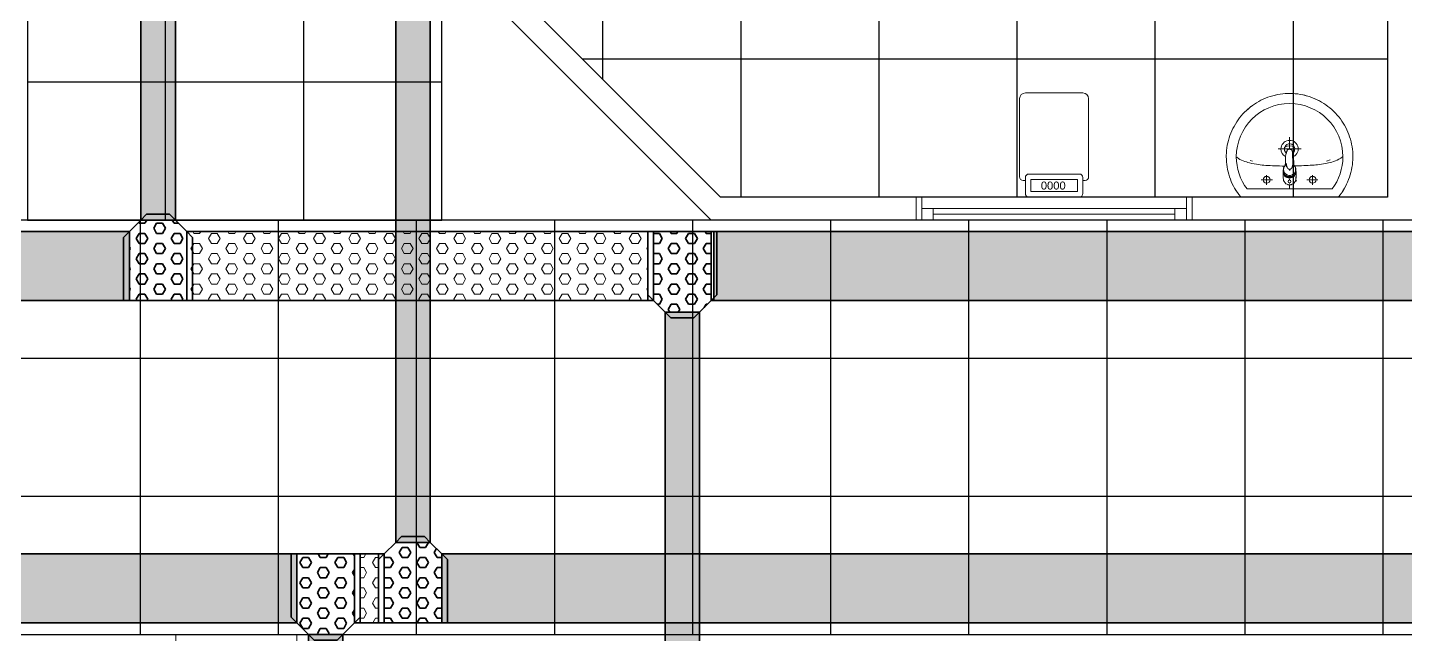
# Model space of a CAD drawing. Extents: x -509638 to 57327, y -29287 to 19916.
# Drawn here: x 13206 to 19193, y -2710 to -74 of the extents above; entities that cross this region are included whole.
import ezdxf

# ---------------------------------------------------------------- set-up
doc = ezdxf.new("R2010")
doc.units = 0
doc.header["$LTSCALE"] = 0.25
doc.linetypes.add('DASHDOT', pattern=[25.4, 12.7, -6.35, 0, -6.35])
for name, color, linetype, lineweight in [('01-First Floor$0$Aluminum', 251, 'Continuous', 5), ('01-First Floor$0$LOADING', 253, 'Continuous', 5), ('01-First Floor$0$P-SANR-FIXT', 6, 'Continuous', 18), ('01-First Floor$0$P-SANR-FIXT-1', 6, 'Continuous', 13), ('01-First Floor$0$Walls', 251, 'Continuous', 5), ('E-CABL-TRAY', 10, 'Continuous', 35), ('E-LITE-CLNG-CNDT', 6, 'DASHDOT', 35), ('T-CABL-TRAY', 60, 'Continuous', 35)]:
    doc.layers.add(name, color=color, linetype=linetype, lineweight=lineweight)
doc.layers.add('01-First Floor$0$FALSE CEILING', color=251, linetype='Continuous')
doc.styles.add('01-First Floor$0$Standard', font='arial.ttf')

# ---------------------------------------------------------------- blocks, each defined once
blk = doc.blocks.new('*U21')
at = {"lineweight": 0}
h = blk.add_hatch(dxfattribs=at)
h.set_pattern_fill('HEX', color=253, scale=8, angle=180, style=0)
h.set_pattern_definition([(180, (-14217.92, -2e-10), (6e-13, -43.99409), [25.4, -50.8]), (300, (-14217.92, -2e-10), (38.1, 21.99705), [25.4, -50.8]), (240, (-14243.32, -2e-10), (38.1, -21.99705), [25.4, -50.8])])
h.paths.add_polyline_path([(-7045.1, 300), (-7045.1, 0), (0, 0), (0, 300)])
at = {"color": 0}
for p, q in [((0, 300), (-7045.1, 300)), ((-7045.1, 0), (-7045.1, 300)), ((0, 0), (-7045.1, 0))]:
    blk.add_line(p, q, dxfattribs=at)
blk = doc.blocks.new('*U22')
h = blk.add_hatch()
h.set_pattern_fill('HEX', color=253, scale=8, angle=-90, style=0)
h.paths.add_polyline_path([(0, 0), (-300, 0), (-350, -50), (-350, -200), (-300, -250), (0, -250)])
at = {"color": 0}
for p, q in [((-350, -50), (-300, 0)), ((-300, 0), (-300, 50)), ((0, 0), (0, 50)), ((-350, -50), (-400, -50)), ((0, 0), (0, -250)), ((-350, -200), (-400, -200)), ((-350, -200), (-300, -250)), ((-300, -250), (-300, -300)), ((0, -250), (0, -300))]:
    blk.add_line(p, q, dxfattribs=at)
at = {"color": 253}
for p, q in [((-300, 0), (-275, 25)), ((-300, 0), (0, 0)), ((-275, 25), (0, 25)), ((-350, -50), (-375, -75)), ((-350, -50), (-350, -200)), ((-375, -75), (-375, -175)), ((-350, -200), (-375, -175)), ((-300, -250), (0, -250)), ((-300, -250), (-275, -275)), ((-275, -275), (0, -275))]:
    blk.add_line(p, q, dxfattribs=at)
blk = doc.blocks.new('*U35')
at = {"lineweight": 0}
h = blk.add_hatch(dxfattribs=at)
h.set_pattern_fill('HEX', color=253, scale=8, angle=180, style=0)
h.set_pattern_definition([(180, (-21352.648, -3e-10), (6e-13, -43.99409), [25.4, -50.8]), (300, (-21352.648, -3e-10), (38.1, 21.997045), [25.4, -50.8]), (240, (-21378.048, -3e-10), (38.1, -21.997045), [25.4, -50.8])])
h.paths.add_polyline_path([(-9205.8, 150), (-9205.8, 0), (0, 0), (0, 150)])
at = {"color": 0}
for p, q in [((0, 150), (-9205.8, 150)), ((-9205.8, 0), (-9205.8, 150)), ((0, 0), (-9205.8, 0))]:
    blk.add_line(p, q, dxfattribs=at)
blk = doc.blocks.new('01-First Floor$0$FP_138-161_A_00_GFL_-0_080_Einreichung_Grundrisse_100')
at = {"layer": '01-First Floor$0$P-SANR-FIXT'}
blk.add_line((-0.0044, -0.0019), (-0.0045, -0.0021), dxfattribs=at)
at = {"layer": '01-First Floor$0$P-SANR-FIXT', "flags": 128}
blk.add_lwpolyline([(-0.0057, -0.0037), (-0.0058, -0.0039), (-0.006, -0.004)], dxfattribs=at)
blk = doc.blocks.new('01-First Floor$0$FP_139-161_A_00_GFL_-0_080_Einreichung_Grundrisse_100')
at = {"layer": '01-First Floor$0$P-SANR-FIXT'}
blk.add_line((0.0045, -0.0022), (0.0044, -0.002), dxfattribs=at)
at = {"layer": '01-First Floor$0$P-SANR-FIXT', "flags": 128}
blk.add_lwpolyline([(0.006, -0.004), (0.0059, -0.0039), (0.0057, -0.0038)], dxfattribs=at)
blk = doc.blocks.new('01-First Floor$0$IS_Ceraplus_B8204_BIM_BG _1_ - B8204AA - CERAPLUS single lever basin mixer with pop-up waste-V137-161_A_00_GFL_-0_080_Einreichung_Grundrisse_100')
at = {"layer": '01-First Floor$0$P-SANR-FIXT-1'}
h = blk.add_hatch(dxfattribs=at)
h.set_pattern_fill('FP_26', color=256, style=0, pattern_type=2)
h.set_pattern_definition([(225, (0.009, 0), (0.010607, -0.010607), []), (315, (0.009, 0), (0.010607, 0.010607), [])])
h.paths.add_polyline_path([(0.0056, -0.002), (0.0058, -0.0024), (0.0058, -0.0021)])
h.paths.add_polyline_path([(0.007, -0.0039), (0.0088, -0.0045), (0.0084, -0.0043)])
at = {"layer": '01-First Floor$0$LOADING'}
for p, q in [((-0.028, 0), (-0.028, -0.0281)), ((-0.0274, -0.0337), (-0.0271, -0.0392)), ((-0.0262, -0.0282), (-0.0263, -0.0287)), ((-0.0137, -0.0512), (-0.0129, -0.0517)), ((0.0124, -0.052), (0.0133, -0.0515)), ((0.0185, -0.0618), (0.019, -0.0539)), ((0.019, -0.0539), (0.0188, -0.0561)), ((0.0263, -0.0287), (0.0262, -0.0282)), ((0.0262, -0.0293), (0.0263, -0.0287)), ((0.0271, -0.0392), (0.0274, -0.0337)), ((0.028, -0.0281), (0.028, 0)), ((0.014, -0.0647), (0.0133, -0.1077))]:
    blk.add_line(p, q, dxfattribs=at)
at = {"layer": '01-First Floor$0$LOADING', "flags": 128}
for points in [[(-0.0272, -0.0069), (-0.0266, 0.009), (-0.0165, 0.0236), (0, 0.0291)], [(0.0272, -0.0069), (0.0266, 0.009), (0.0165, 0.0236), (0, 0.0291)], [(-0.0271, -0.0393), (-0.027, -0.0403), (-0.0269, -0.0414), (-0.0267, -0.0424), (-0.0265, -0.0434), (-0.0262, -0.0444), (-0.0259, -0.0454), (-0.0255, -0.0464), (-0.0252, -0.0474), (-0.0247, -0.0484), (-0.0243, -0.0493), (-0.0238, -0.0502), (-0.0232, -0.0511), (-0.0226, -0.052), (-0.022, -0.0529), (-0.0214, -0.0537), (-0.0207, -0.0545), (-0.0199, -0.0553), (-0.0192, -0.0561), (-0.0184, -0.0568), (-0.0176, -0.0575), (-0.0173, -0.0577)], [(-0.0176, -0.0568), (-0.0224, -0.0513), (-0.0254, -0.0448), (-0.0264, -0.0376), (-0.0253, -0.0305), (-0.0222, -0.024), (-0.0172, -0.0186), (-0.0109, -0.0147), (-0.0037, -0.0127), (0.0037, -0.0127), (0.0109, -0.0147), (0.0172, -0.0186), (0.0222, -0.024), (0.0253, -0.0305), (0.0264, -0.0376), (0.0254, -0.0448), (0.0224, -0.0513), (0.0176, -0.0568)], [(-0.019, -0.0539), (-0.0185, -0.0615), (-0.0185, -0.0618)], [(-0.0162, -0.0579), (-0.0156, -0.058), (-0.0151, -0.0581), (-0.0146, -0.0583), (-0.0142, -0.0586), (-0.0139, -0.0588), (-0.0138, -0.0591)], [(-0.0138, -0.0591), (-0.0139, -0.0612), (-0.014, -0.0633)], [(0.0138, -0.0591), (0.0139, -0.0588), (0.0142, -0.0586), (0.0146, -0.0583), (0.0151, -0.0581), (0.0156, -0.058), (0.0162, -0.0579)], [(0.014, -0.0633), (0.0139, -0.0612), (0.0138, -0.0591)], [(0.0171, -0.0578), (0.0174, -0.0575), (0.0176, -0.0568)], [(0.0173, -0.0577), (0.0181, -0.057), (0.0189, -0.0563), (0.0197, -0.0556), (0.0204, -0.0548), (0.0211, -0.054), (0.0218, -0.0532), (0.0224, -0.0523), (0.023, -0.0514), (0.0236, -0.0505), (0.0241, -0.0496), (0.0246, -0.0487), (0.025, -0.0477), (0.0254, -0.0467), (0.0258, -0.0458), (0.0261, -0.0448), (0.0264, -0.0437), (0.0266, -0.0427), (0.0268, -0.0417), (0.027, -0.0407), (0.0271, -0.0396), (0.0271, -0.0393)], [(-0.0181, -0.0728), (-0.0177, -0.083), (-0.0172, -0.0938)], [(-0.0129, -0.1142), (-0.0124, -0.1161), (-0.0118, -0.1179), (-0.0109, -0.1197), (-0.0098, -0.1214), (-0.0084, -0.123), (-0.0067, -0.1244), (-0.0047, -0.1255), (-0.0025, -0.1263), (0, -0.1266)], [(0, -0.1266), (0.0025, -0.1263), (0.0047, -0.1255), (0.0067, -0.1244), (0.0084, -0.123), (0.0098, -0.1214), (0.0109, -0.1197), (0.0118, -0.1179), (0.0124, -0.1161), (0.0129, -0.1142)], [(0.0172, -0.0938), (0.0177, -0.083), (0.0181, -0.0728)], [(0.0184, -0.0651), (0.0184, -0.0652), (0.0184, -0.0652), (0.0184, -0.0652), (0.0184, -0.0654), (0.0184, -0.0655)]]:
    blk.add_lwpolyline(points, dxfattribs=at)
at = {"layer": '01-First Floor$0$LOADING'}
for centre, radius, start, end in [((0, 0.0135), 0.00603, 0, 180), ((0, 0.0135), 0.00603, 180, 0), ((-0.009, 0), 0.005, 300, 315), ((0.009, 0), 0.005, 225, 240)]:
    blk.add_arc(centre, radius, start, end, dxfattribs=at)
for centre, major_axis, start_param, end_param in [((0, -0.0281), (-0.028, 0), 4.712389, 6.47291), ((0, -0.0321), (0.0275, 0), 3.141823, 3.202701), ((0, -0.0321), (0.0275, 0), 3.239313, 3.439417), ((0, -0.0281), (0.028, 0), 3.371221, 3.483334), ((0, -0.0287), (0.0267, 0), 1.570796, 3.036556), ((0, -0.0287), (0.0263, 0), 2.625648, 2.791756), ((0, -0.0287), (-0.0263, 0), 4.712389, 5.759587), ((0, -0.0312), (0.0248, 0), 4.111947, 4.191073), ((0, -0.0281), (0.028, 0), 4.202431, 4.259552), ((0, -0.0287), (0.0263, 0), 4.169225, 4.2325), ((0, -0.0281), (0.028, 0), 6.093357, 7.853982), ((0, -0.0287), (0.0267, 0), 0.105099, 1.570796), ((0, -0.0287), (0.0262, 0), 0.523599, 1.570796), ((0, -0.0281), (0.028, 0), 5.172057, 5.222265), ((0, -0.0287), (0.0262, 0), 0.349919, 0.515945), ((0, -0.0287), (0.0267, 0), 6.059374, 6.108652), ((0, -0.0321), (0.0275, 0), 5.985527, 6.185455), ((0, -0.0281), (0.028, 0), 5.94107, 6.05344), ((0, -0.0321), (0.0275, 0), 6.222066, 6.282955)]:
    blk.add_ellipse(centre, major_axis=major_axis, ratio=0.961262, start_param=start_param, end_param=end_param, dxfattribs=at)
for points, knots in [([(-0.0215, -0.0162), (-0.0216, -0.0163), (-0.0219, -0.0167), (-0.0227, -0.0177), (-0.0238, -0.0192), (-0.0249, -0.0211), (-0.0258, -0.0231), (-0.0266, -0.0253), (-0.0273, -0.0282), (-0.0275, -0.0305), (-0.0275, -0.0321)], [0.7859035, 0.7859035, 0.7859035, 0.7859035, 0.7916667, 0.8055556, 0.8333333, 0.8611111, 0.8888889, 0.9166667, 0.9444444, 1, 1, 1, 1]), ([(0.021, -0.0157), (0.0208, -0.0154), (0.0203, -0.0149), (0.0192, -0.0139), (0.0177, -0.0127), (0.0161, -0.0117), (0.0148, -0.0109), (0.0138, -0.0104), (0.0127, -0.0099), (0.0113, -0.0093), (0.0087, -0.0084), (0.0048, -0.0075), (0, -0.0071), (-0.0048, -0.0075), (-0.0087, -0.0084), (-0.0113, -0.0093), (-0.0127, -0.0099), (-0.0138, -0.0104), (-0.0148, -0.0109), (-0.0161, -0.0117), (-0.0177, -0.0127), (-0.0191, -0.0139), (-0.0202, -0.0149), (-0.0208, -0.0154), (-0.021, -0.0157)], [0.2222222, 0.2222222, 0.2222222, 0.2222222, 0.2361111, 0.25, 0.2777778, 0.3055556, 0.3194444, 0.3333333, 0.3472222, 0.3611111, 0.3888889, 0.4444444, 0.5, 0.5555556, 0.6111111, 0.6388889, 0.6527778, 0.6666667, 0.6805556, 0.6944444, 0.7222222, 0.75, 0.7638889, 0.7777778, 0.7777778, 0.7777778, 0.7777778]), ([(-0.0188, -0.0538), (-0.0188, -0.0547), (-0.0186, -0.0582), (-0.0185, -0.0619), (-0.0184, -0.0646)], [0.6724021, 0.6724021, 0.6724021, 0.6724021, 0.75, 1, 1, 1, 1]), ([(-0.0162, -0.0579), (-0.0162, -0.0578), (-0.0163, -0.0578), (-0.0165, -0.0577), (-0.0166, -0.0575), (-0.0167, -0.0574), (-0.0169, -0.0573), (-0.017, -0.0572), (-0.0172, -0.0571), (-0.0173, -0.057), (-0.0175, -0.0569), (-0.0176, -0.0568)], [0, 0, 0, 0, 0.1, 0.2, 0.3, 0.4, 0.5, 0.6, 0.7, 0.8, 1, 1, 1, 1]), ([(-0.0148, -0.0587), (-0.015, -0.0586), (-0.0159, -0.0583), (-0.0167, -0.058), (-0.0172, -0.0578)], [0.8, 0.8, 0.8, 0.8, 0.85, 1, 1, 1, 1]), ([(0, -0.0378), (-0.0005, -0.038), (-0.0012, -0.0384), (-0.0021, -0.0389), (-0.0028, -0.0393), (-0.0035, -0.0397), (-0.0042, -0.04), (-0.0049, -0.0405), (-0.0055, -0.0409), (-0.0061, -0.0414), (-0.0067, -0.0419), (-0.0072, -0.0424), (-0.0078, -0.0429), (-0.0083, -0.0435), (-0.0088, -0.0441), (-0.0092, -0.0446), (-0.0096, -0.0452), (-0.01, -0.0459), (-0.0103, -0.0466), (-0.0105, -0.0472), (-0.0107, -0.0477), (-0.0108, -0.0481), (-0.0109, -0.0484), (-0.0111, -0.0489), (-0.0114, -0.0497), (-0.0118, -0.0509), (-0.0122, -0.0521), (-0.0124, -0.053), (-0.0126, -0.0537), (-0.0128, -0.0544), (-0.0129, -0.0552), (-0.0131, -0.0559), (-0.0132, -0.0566), (-0.0134, -0.0572), (-0.0136, -0.0581), (-0.0137, -0.0587), (-0.0138, -0.0591)], [0, 0, 0, 0, 0.055556, 0.083333, 0.111111, 0.138889, 0.166667, 0.194444, 0.222222, 0.25, 0.277778, 0.305556, 0.333333, 0.361111, 0.388889, 0.416667, 0.444444, 0.472222, 0.5, 0.527778, 0.541667, 0.555556, 0.569444, 0.583333, 0.611111, 0.666667, 0.722222, 0.75, 0.777778, 0.805556, 0.833333, 0.861111, 0.888889, 0.916667, 0.944444, 1, 1, 1, 1]), ([(0, -0.0357), (-0.0006, -0.0357), (-0.0013, -0.0357), (-0.002, -0.0357), (-0.0022, -0.0357)], [0, 0, 0, 0, 0.1, 0.1298359, 0.1298359, 0.1298359, 0.1298359]), ([(0.0022, -0.0357), (0.002, -0.0357), (0.0013, -0.0357), (0.0006, -0.0357), (0, -0.0357)], [0.8701578, 0.8701578, 0.8701578, 0.8701578, 0.9, 1, 1, 1, 1]), ([(0.0138, -0.0591), (0.0137, -0.0587), (0.0136, -0.0581), (0.0134, -0.0572), (0.0132, -0.0566), (0.0131, -0.0559), (0.0129, -0.0552), (0.0128, -0.0544), (0.0126, -0.0537), (0.0124, -0.053), (0.0122, -0.0521), (0.0118, -0.0509), (0.0114, -0.0497), (0.0111, -0.0489), (0.0109, -0.0484), (0.0108, -0.0481), (0.0107, -0.0477), (0.0105, -0.0472), (0.0103, -0.0466), (0.01, -0.0459), (0.0096, -0.0452), (0.0092, -0.0446), (0.0088, -0.0441), (0.0083, -0.0435), (0.0078, -0.0429), (0.0072, -0.0424), (0.0067, -0.0419), (0.0061, -0.0414), (0.0055, -0.0409), (0.0049, -0.0405), (0.0042, -0.04), (0.0035, -0.0397), (0.0028, -0.0393), (0.0021, -0.0389), (0.0012, -0.0384), (0.0005, -0.038), (0, -0.0378)], [0, 0, 0, 0, 0.055556, 0.083333, 0.111111, 0.138889, 0.166667, 0.194444, 0.222222, 0.25, 0.277778, 0.333333, 0.388889, 0.416667, 0.430556, 0.444444, 0.458333, 0.472222, 0.5, 0.527778, 0.555556, 0.583333, 0.611111, 0.638889, 0.666667, 0.694444, 0.722222, 0.75, 0.777778, 0.805556, 0.833333, 0.861111, 0.888889, 0.916667, 0.944444, 1, 1, 1, 1]), ([(0.0141, -0.0613), (0.0141, -0.0611), (0.0143, -0.0608), (0.0145, -0.0604), (0.0148, -0.06), (0.0151, -0.0596), (0.0153, -0.0594), (0.0155, -0.0592), (0.0156, -0.059), (0.0158, -0.0588), (0.016, -0.0587), (0.0163, -0.0585), (0.0165, -0.0583), (0.0166, -0.0582)], [0.3333333, 0.3333333, 0.3333333, 0.3333333, 0.4166667, 0.5, 0.5833333, 0.6666667, 0.7083333, 0.75, 0.7916667, 0.8333333, 0.875, 0.9166667, 1, 1, 1, 1]), ([(0.0176, -0.0568), (0.0175, -0.0569), (0.0173, -0.057), (0.0172, -0.0571), (0.017, -0.0572), (0.0169, -0.0573), (0.0167, -0.0574), (0.0166, -0.0575), (0.0165, -0.0577), (0.0163, -0.0578), (0.0162, -0.0578), (0.0162, -0.0579)], [0, 0, 0, 0, 0.2, 0.3, 0.4, 0.5, 0.6, 0.7, 0.8, 0.9, 1, 1, 1, 1]), ([(0.0184, -0.0646), (0.0185, -0.0619), (0.0186, -0.0582), (0.0188, -0.0547), (0.0188, -0.0538)], [0, 0, 0, 0, 0.25, 0.3275586, 0.3275586, 0.3275586, 0.3275586]), ([(0.0275, -0.0321), (0.0275, -0.0305), (0.0273, -0.0282), (0.0266, -0.0253), (0.0258, -0.0231), (0.0249, -0.0211), (0.0238, -0.0192), (0.0227, -0.0177), (0.0219, -0.0167), (0.0216, -0.0163), (0.0215, -0.0162)], [0, 0, 0, 0, 0.0555556, 0.0833333, 0.1111111, 0.1388889, 0.1666667, 0.1944444, 0.2083333, 0.2142181, 0.2142181, 0.2142181, 0.2142181]), ([(-0.0131, -0.1116), (-0.0132, -0.1115), (-0.0135, -0.1109), (-0.0141, -0.1099), (-0.0147, -0.1086), (-0.0153, -0.1072), (-0.0159, -0.1053), (-0.0167, -0.1021), (-0.0171, -0.0992), (-0.0171, -0.0973)], [0.4856715, 0.4856715, 0.4856715, 0.4856715, 0.5, 0.55, 0.6, 0.65, 0.7, 0.8, 1, 1, 1, 1]), ([(-0.0132, -0.1091), (-0.0132, -0.1096), (-0.0132, -0.1103), (-0.0132, -0.1111), (-0.0132, -0.1115), (-0.0132, -0.1118), (-0.0131, -0.1122), (-0.0131, -0.1125), (-0.0131, -0.1128), (-0.0131, -0.1131), (-0.013, -0.1134), (-0.013, -0.1138), (-0.0129, -0.1141), (-0.0129, -0.1142)], [0.2, 0.2, 0.2, 0.2, 0.4, 0.5, 0.55, 0.6, 0.65, 0.7, 0.75, 0.8, 0.85, 0.9, 1, 1, 1, 1]), ([(0.0129, -0.1142), (0.0129, -0.1141), (0.013, -0.1138), (0.013, -0.1134), (0.0131, -0.1131), (0.0131, -0.1128), (0.0131, -0.1125), (0.0131, -0.1122), (0.0132, -0.1118), (0.0132, -0.1115), (0.0132, -0.1111), (0.0132, -0.1103), (0.0132, -0.1096), (0.0132, -0.1091)], [0, 0, 0, 0, 0.1, 0.15, 0.2, 0.25, 0.3, 0.35, 0.4, 0.45, 0.5, 0.6, 0.8, 0.8, 0.8, 0.8]), ([(0.0131, -0.1116), (0.0133, -0.1113), (0.0137, -0.1106), (0.0142, -0.1096), (0.0147, -0.1084), (0.0153, -0.1072), (0.0159, -0.1053), (0.0167, -0.1021), (0.0171, -0.0992), (0.0171, -0.0973)], [-0.5143371, -0.5143371, -0.5143371, -0.5143371, -0.475, -0.4375, -0.4, -0.35, -0.3, -0.2, 0, 0, 0, 0])]:
    blk.add_open_spline(points, degree=3, knots=knots, dxfattribs=at)
for points in [[(-0.0172, -0.0578), (-0.0171, -0.0578), (-0.0169, -0.058), (-0.0167, -0.0581), (-0.0166, -0.0582)], [(-0.0162, -0.0579), (-0.0162, -0.0579), (-0.0164, -0.0581), (-0.0165, -0.0582), (-0.0166, -0.0583), (-0.0166, -0.0582), (-0.0166, -0.0582)], [(-0.0166, -0.0582), (-0.0163, -0.0585), (-0.0156, -0.059), (-0.0148, -0.0599), (-0.0142, -0.0609), (-0.0139, -0.0617), (-0.0138, -0.0621)], [(0.0172, -0.0578), (0.0168, -0.0579), (0.0158, -0.0583), (0.0147, -0.0587), (0.0141, -0.059)], [(0.0166, -0.0582), (0.0166, -0.0582), (0.0166, -0.0583), (0.0165, -0.0582), (0.0164, -0.0581), (0.0162, -0.0579), (0.0162, -0.0579)], [(0.0166, -0.0582), (0.0167, -0.0582), (0.0168, -0.0581), (0.0169, -0.058), (0.0169, -0.058)], [(0.0169, -0.058), (0.017, -0.0579), (0.0171, -0.0579), (0.0171, -0.0578)], [(-0.0184, -0.0646), (-0.0183, -0.0659), (-0.0182, -0.0684), (-0.0181, -0.0709), (-0.0181, -0.0721)], [(-0.0172, -0.0938), (-0.0172, -0.0944), (-0.0172, -0.0956), (-0.0171, -0.0967), (-0.0171, -0.0973)], [(-0.014, -0.0633), (-0.014, -0.0633), (-0.014, -0.0633), (-0.014, -0.0633)], [(-0.014, -0.0646), (-0.014, -0.0644), (-0.014, -0.064), (-0.014, -0.0635), (-0.014, -0.0633)], [(0.014, -0.0633), (0.014, -0.0633), (0.014, -0.0633), (0.014, -0.0633)], [(0.014, -0.0633), (0.014, -0.0635), (0.014, -0.064), (0.014, -0.0644), (0.014, -0.0647)], [(0.0171, -0.0973), (0.0171, -0.0967), (0.0172, -0.0956), (0.0172, -0.0944), (0.0172, -0.0938)], [(0.0181, -0.0721), (0.0181, -0.0709), (0.0182, -0.0684), (0.0183, -0.0659), (0.0184, -0.0646)]]:
    blk.add_open_spline(points, degree=3, dxfattribs=at)
for name in ['01-First Floor$0$FP_138-161_A_00_GFL_-0_080_Einreichung_Grundrisse_100', '01-First Floor$0$FP_139-161_A_00_GFL_-0_080_Einreichung_Grundrisse_100']:
    blk.add_blockref(name, (0, 0), dxfattribs=at)
blk = doc.blocks.new('01-First Floor$0$_100_WB_KER_REN_55x45x18 - _100_WB_KER_REN_55x45x18-V63-161_A_00_GFL_-0_080_Einreichung_Grundrisse_100')
at = {"layer": '01-First Floor$0$LOADING'}
for p, q in [((-0.2075, 0.225), (-0.2075, 0.2227)), ((0.2074, 0.225), (-0.2074, 0.225)), ((-0.1855, 0.1899), (0.1855, 0.1899)), ((0, 0.1899), (0, 0.1724)), ((0.2075, 0.2227), (0.2075, 0.225)), ((-0.0744, 0.15), (-0.1234, 0.15)), ((-0.1, 0.172), (-0.1, 0.1303)), ((-0.0259, 0.155), (-0.0315, 0.155)), ((0, 0.1656), (0, 0.1628)), ((0, 0.1509), (0, 0.1454)), ((0, 0.1422), (0, 0.1399)), ((0.026, 0.155), (0.0248, 0.155)), ((0.0744, 0.15), (0.1234, 0.15)), ((0.1, 0.172), (0.1, 0.1303)), ((-0.1763, 0.0637), (-0.1598, 0.0692)), ((0.1605, 0.0691), (0.1707, 0.0656)), ((-0.05, 0.0161), (0.05, 0.0161)), ((0, 0.0168), (0, -0.0348))]:
    blk.add_line(p, q, dxfattribs=at)
at = {"layer": '01-First Floor$0$LOADING', "flags": 128}
for points in [[(-0.2121, 0.225), (-0.219, 0.2164), (-0.2254, 0.2075), (-0.2316, 0.1983), (-0.2373, 0.189), (-0.2427, 0.1794), (-0.2476, 0.1696), (-0.2522, 0.1596), (-0.2564, 0.1494), (-0.2602, 0.1391), (-0.2635, 0.1286), (-0.2665, 0.118), (-0.269, 0.1073), (-0.271, 0.0965), (-0.2727, 0.0856), (-0.2739, 0.0747), (-0.2747, 0.0637), (-0.275, 0.0527), (-0.275, 0.05)], [(0.275, 0.05), (0.2748, 0.061), (0.2741, 0.072), (0.273, 0.0829), (0.2715, 0.0938), (0.2695, 0.1046), (0.2671, 0.1154), (0.2643, 0.126), (0.261, 0.1365), (0.2574, 0.1469), (0.2533, 0.1571), (0.2488, 0.1671), (0.2439, 0.177), (0.2387, 0.1866), (0.233, 0.1961), (0.227, 0.2053), (0.2206, 0.2142), (0.2138, 0.2229), (0.2121, 0.225)], [(-0.275, 0.05), (-0.2748, 0.039), (-0.2741, 0.028), (-0.273, 0.0171), (-0.2715, 0.0062), (-0.2695, -0.0046), (-0.2671, -0.0154), (-0.2643, -0.026), (-0.261, -0.0365), (-0.2574, -0.0469), (-0.2533, -0.0571), (-0.2488, -0.0671), (-0.2439, -0.077), (-0.2387, -0.0866), (-0.233, -0.0961), (-0.227, -0.1053), (-0.2206, -0.1142), (-0.2138, -0.1229), (-0.2067, -0.1313), (-0.1993, -0.1395), (-0.1916, -0.1473), (-0.1836, -0.1548), (-0.1752, -0.162), (-0.1666, -0.1688), (-0.1577, -0.1753), (-0.1486, -0.1814), (-0.1392, -0.1872), (-0.1296, -0.1925), (-0.1198, -0.1975), (-0.1098, -0.2021), (-0.0996, -0.2063), (-0.0893, -0.2101), (-0.0788, -0.2135), (-0.0682, -0.2164), (-0.0575, -0.2189), (-0.0467, -0.221), (-0.0359, -0.2227), (-0.0249, -0.2239), (-0.014, -0.2246), (-0.003, -0.225), (0.008, -0.2249), (0.019, -0.2243), (0.03, -0.2234), (0.0409, -0.2219), (0.0517, -0.2201), (0.0625, -0.2178), (0.0731, -0.2151), (0.0837, -0.212), (0.0941, -0.2084), (0.1043, -0.2044), (0.1144, -0.2001), (0.1243, -0.1953), (0.1341, -0.1901), (0.1436, -0.1846), (0.1528, -0.1786), (0.1618, -0.1723), (0.1706, -0.1657), (0.1791, -0.1587), (0.1873, -0.1514), (0.1952, -0.1437), (0.2028, -0.1358), (0.21, -0.1275), (0.217, -0.119), (0.2236, -0.1101), (0.2298, -0.1011), (0.2356, -0.0918), (0.2411, -0.0822), (0.2462, -0.0725), (0.2509, -0.0625), (0.2552, -0.0524), (0.2591, -0.0421), (0.2626, -0.0317), (0.2656, -0.0211), (0.2683, -0.0104), (0.2705, 0.0003), (0.2722, 0.0112), (0.2736, 0.0221), (0.2745, 0.0331), (0.2749, 0.0441), (0.275, 0.05)]]:
    blk.add_lwpolyline(points, dxfattribs=at)
at = {"layer": '01-First Floor$0$LOADING'}
for centre in [(-0.1, 0.15), (0.1, 0.15)]:
    blk.add_circle(centre, 0.015, dxfattribs=at)
for centre, radius, start, end in [((0, 0.05), 0.275, 145.93243, 150.3591), ((0, 0.05), 0.2315, 142.82093, 180), ((0, 0.05), 0.275, 140.4788, 141.23806), ((0, 0.05), 0.2315, 0, 37.17907), ((0, 0.05), 0.275, 38.76194, 39.5212), ((0, 0.05), 0.275, 29.6409, 34.06757), ((0, 0.155), 0.0175, 54.08995, 125.91005), ((0, 0.155), 0.0175, 251.94632, 258.23461), ((0, 0.155), 0.0175, 68.869, 83.8798), ((0, 0.05), 0.275, 180, 183.62252), ((0, 0.05), 0.2315, 180, 0), ((0, 0.0161), 0.0375, 117.13046, 0), ((0, 0.0161), 0.0225, 129.50249, 0), ((0, 0.0161), 0.0225, 180, 193.3417), ((0, 0.0161), 0.0225, 197.04659, 201.50796), ((0, 0.0161), 0.0225, 156.72498, 162.01336), ((0, 0.05), 0.047, 243.44331, 296.55669), ((0, 0.0161), 0.0225, 138.08082, 143.39393), ((0, 0.0161), 0.0225, 0, 51.42857), ((0, 0.0161), 0.0225, 36.61605, 41.92646), ((0, 0.0161), 0.0375, 0, 61.41458), ((0, 0.0161), 0.0225, 17.98869, 23.27602), ((0, 0.0161), 0.0225, 338.49204, 342.95341), ((0, 0.0161), 0.0225, 346.6583, 0), ((0, 0.05), 0.275, 307.66888, 312), ((0, 0.05), 0.275, 240, 245.65889), ((0, 0.05), 0.275, 252, 257.5535), ((0, 0.05), 0.275, 264, 276), ((0, 0.05), 0.275, 282.92407, 288)]:
    blk.add_arc(centre, radius, start, end, dxfattribs=at)
for points, knots in [([(-0.2074, 0.225), (-0.2078, 0.225), (-0.2086, 0.225), (-0.2095, 0.225), (-0.2102, 0.225), (-0.2106, 0.225), (-0.2109, 0.225), (-0.2111, 0.225), (-0.2114, 0.225), (-0.2116, 0.225), (-0.2118, 0.225), (-0.2119, 0.225), (-0.2119, 0.225)], [-1, -1, -1, -1, -0.8333333, -0.6666667, -0.5833333, -0.5, -0.4583333, -0.4166667, -0.3333333, -0.2916667, -0.25, -0.1666667, -0.1666667, -0.1666667, -0.1666667]), ([(0.2119, 0.225), (0.2119, 0.225), (0.2118, 0.225), (0.2116, 0.225), (0.2114, 0.225), (0.2111, 0.225), (0.2109, 0.225), (0.2106, 0.225), (0.2102, 0.225), (0.2095, 0.225), (0.2086, 0.225), (0.2078, 0.225), (0.2074, 0.225)], [-0.8333333, -0.8333333, -0.8333333, -0.8333333, -0.75, -0.7083333, -0.6666667, -0.5833333, -0.5416667, -0.5, -0.4166667, -0.3333333, -0.1666667, 0, 0, 0, 0]), ([(-0.0037, 0.1721), (-0.0046, 0.1719), (-0.0064, 0.1714), (-0.0081, 0.1705), (-0.009, 0.17)], [0.5653198, 0.5653198, 0.5653198, 0.5653198, 0.6111111, 0.6666667, 0.6666667, 0.6666667, 0.6666667]), ([(0.009, 0.17), (0.0086, 0.1703), (0.0077, 0.1708), (0.0059, 0.1715), (0.0046, 0.1719), (0.0037, 0.1721)], [0.3333333, 0.3333333, 0.3333333, 0.3333333, 0.3611111, 0.3888889, 0.4346482, 0.4346482, 0.4346482, 0.4346482]), ([(-0.2294, 0.0509), (-0.2103, 0.066), (-0.1431, 0.0839), (-0.1084, 0.0863), (-0.0496, 0.0893), (-0.0206, 0.0899)], [0.0392191, 0.0392191, 0.0392191, 0.0392191, 0.1715289, 0.4228457, 0.6475389, 0.6475389, 0.6475389, 0.6475389]), ([(0.0209, 0.0903), (0.0512, 0.0901), (0.1113, 0.0879), (0.1514, 0.0828), (0.2115, 0.0665), (0.2292, 0.052)], [0.7533082, 0.7533082, 0.7533082, 0.7533082, 0.9865548, 1.235629, 1.3638988, 1.3638988, 1.3638988, 1.3638988]), ([(-0.0141, 0.0337), (-0.0162, 0.0319), (-0.0207, 0.0267), (-0.0225, 0.02), (-0.0225, 0.0161)], [0.7144203, 0.7144203, 0.7144203, 0.7144203, 0.8333333, 1, 1, 1, 1]), ([(0.0225, 0.0161), (0.0225, 0.0187), (0.0216, 0.0239), (0.0182, 0.0298), (0.0152, 0.0327), (0.0141, 0.0337)], [0, 0, 0, 0, 0.1111111, 0.2222222, 0.285568, 0.285568, 0.285568, 0.285568])]:
    blk.add_open_spline(points, degree=3, knots=knots, dxfattribs=at)
for points in [[(-0.2075, 0.2227), (-0.2075, 0.2231), (-0.2075, 0.2235), (-0.2075, 0.2239)], [(-0.1852, 0.1899), (-0.1853, 0.1899), (-0.1854, 0.1899), (-0.1855, 0.1899)], [(0.1855, 0.1899), (0.1854, 0.1899), (0.1853, 0.1899), (0.1852, 0.1899)], [(0.2075, 0.2239), (0.2075, 0.2235), (0.2075, 0.2231), (0.2075, 0.2227)], [(-0.0009, 0.1725), (-0.0013, 0.1725), (-0.0018, 0.1724), (-0.0022, 0.1724)], [(0.0022, 0.1724), (0.0018, 0.1724), (0.0013, 0.1725), (0.0009, 0.1725)], [(-0.0225, 0.0161), (-0.0225, 0.0147), (-0.0222, 0.012), (-0.0215, 0.0093), (-0.021, 0.008)], [(0.021, 0.008), (0.0215, 0.0093), (0.0222, 0.012), (0.0225, 0.0147), (0.0225, 0.0161)]]:
    blk.add_open_spline(points, degree=3, dxfattribs=at)
at = {"layer": '01-First Floor$0$LOADING', "xscale": -1, "rotation": 5.088887490341627e-12}
blk.add_blockref('01-First Floor$0$IS_Ceraplus_B8204_BIM_BG _1_ - B8204AA - CERAPLUS single lever basin mixer with pop-up waste-V137-161_A_00_GFL_-0_080_Einreichung_Grundrisse_100', (0, 0.1434), dxfattribs=at)
blk = doc.blocks.new('01-First Floor$0$HF13461A-P')
at = {"layer": '01-First Floor$0$LOADING'}
for p, q in [((0.0229, 0.4353), (0.0229, 0.3653)), ((0.2579, 0.4503), (0.0379, 0.4503)), ((0.2493, 0.4266), (0.0466, 0.4266)), ((0.0466, 0.4266), (0.0466, 0.3739)), ((0.2493, 0.4266), (0.2493, 0.3739)), ((0.2729, 0.4353), (0.2729, 0.3653)), ((-0.0021, 0.3628), (-0.0021, 0.0228)), ((0.0229, 0.3778), (0.0129, 0.3778)), ((0.2493, 0.3739), (0.0466, 0.3739)), ((0.2829, 0.3778), (0.2729, 0.3778)), ((0.2979, 0.0228), (0.2979, 0.3628)), ((0.2579, 0.3503), (0.0379, 0.3503)), ((0.0229, -0.0022), (0.2729, -0.0022))]:
    blk.add_line(p, q, dxfattribs=at)
for centre, radius, start, end in [((0.0379, 0.4353), 0.015, 90, 180), ((0.2579, 0.4353), 0.015, 0, 90), ((0.0129, 0.3628), 0.015, 90, 180), ((0.0379, 0.3653), 0.015, 180, 270), ((0.2579, 0.3653), 0.015, 270, 0), ((0.2829, 0.3628), 0.015, 0, 90), ((0.0229, 0.0228), 0.025, 180, 270), ((0.2729, 0.0228), 0.025, 270, 0)]:
    blk.add_arc(centre, radius, start, end, dxfattribs=at)
at = {"layer": '01-First Floor$0$LOADING', "style": '01-First Floor$0$Standard'}
blk.add_text('0000', height=0.03477, dxfattribs=at).set_placement((0.0901, 0.3829))
blk = doc.blocks.new('01-First Floor$0$A$C37be4daf')
at = {"layer": '01-First Floor$0$Aluminum'}
for p, q in [((1416, 598.2), (216, 598.2)), ((241, 498.2), (241, 598.2)), ((1391, 548.2), (241, 548.2)), ((291, 548.2), (291, 598.2)), ((291, 573.2), (1341, 573.2)), ((1341, 548.2), (1341, 598.2)), ((1391, 498.2), (1391, 598.2)), ((1416, 498.2), (216, 498.2))]:
    blk.add_line(p, q, dxfattribs=at)
at = {"layer": '01-First Floor$0$Walls'}
for p, q in [((216, 498.2), (216, 598.2)), ((1416, 498.2), (1416, 598.2))]:
    blk.add_line(p, q, dxfattribs=at)
blk = doc.blocks.new('01-First Floor')
at = {"layer": '01-First Floor$0$Aluminum'}
for p, q in [((12675.9, -2710), (13875.9, -2710)), ((13850.9, -2710), (13850.9, -2810))]:
    blk.add_line(p, q, dxfattribs=at)
at = {"layer": '01-First Floor$0$FALSE CEILING', "linetype": 'Continuous'}
for p, q in [((13806, -910), (13806, 8610)), ((14406, -910), (14406, 8610)), ((15706, -298.6), (15706, 3190)), ((16306, -810), (16306, 3190)), ((16906, -810), (16906, 3190)), ((17506, -810), (17506, 3190)), ((18106, -810), (18106, 3190)), ((18706, -810), (18706, 3190)), ((15617.4, -210), (19115.6, -210)), ((13206, -310), (15006, -310)), ((13696.4, -2710), (13696.4, -910)), ((14296.4, -2710), (14296.4, -910)), ((14896.4, -2710), (14896.4, -910)), ((15496.4, -2710), (15496.4, -910)), ((16096.4, -2710), (16096.4, -910)), ((16696.4, -2710), (16696.4, -910)), ((17296.4, -2710), (17296.4, -910)), ((17896.4, -2710), (17896.4, -910)), ((18496.4, -2710), (18496.4, -910)), ((19096.4, -2710), (19096.4, -910)), ((8296.4, -1510), (48976, -1510)), ((8296.4, -2110), (48976, -2110))]:
    blk.add_line(p, q, dxfattribs=at)
at = {"layer": '01-First Floor$0$FALSE CEILING'}
blk.add_lwpolyline([(13206, -910), (15006, -910), (15006, 8610), (13206, 8610)], close=True, dxfattribs=at)
for points in [[(16217.4, -810), (15106, 301.4), (15106, 3190), (19115.6, 3190), (19115.6, -810), (16217.4, -810)], [(48976, -910), (8296.4, -910), (8296.4, -2710), (48976, -2710), (48976, -910)]]:
    blk.add_lwpolyline(points, dxfattribs=at)
at = {"layer": '01-First Floor$0$Walls'}
for p, q in [((19115.6, -810), (19115.6, 3190)), ((15106, 301.4), (16217.4, -810)), ((15006, 260), (16176, -910)), ((19115.6, -810), (16217.4, -810)), ((23315.6, -910), (16176, -910)), ((5386, -2710), (14376, -2710)), ((13875.9, -2710), (14375.9, -2710)), ((13875.9, -2710), (14275.9, -2710)), ((14376, -2710), (14376, -6080))]:
    blk.add_line(p, q, dxfattribs=at)
at = {"rotation": 180}
blk.add_blockref('01-First Floor$0$A$C37be4daf', (18482.5, -311.8), dxfattribs=at)
at = {"layer": '01-First Floor$0$LOADING', "lineweight": 0, "xscale": -1000, "yscale": 1000, "zscale": 1000, "rotation": 180}
blk.add_blockref('01-First Floor$0$HF13461A-P', (17518.6, -359.7, -0.1), dxfattribs=at)
at = {"layer": '01-First Floor$0$LOADING', "xscale": 1000, "yscale": 1000, "zscale": 1000, "rotation": 180}
blk.add_blockref('01-First Floor$0$_100_WB_KER_REN_55x45x18 - _100_WB_KER_REN_55x45x18-V63-161_A_00_GFL_-0_080_Einreichung_Grundrisse_100', (18689.6, -585, -0.1), dxfattribs=at)
blk = doc.blocks.new('*U37')
at = {"lineweight": 0}
h = blk.add_hatch(dxfattribs=at)
h.set_pattern_fill('HEX', color=253, scale=8, angle=180, style=0)
h.set_pattern_definition([(180, (-15414.8, -2e-10), (6e-13, -43.99409), [25.4, -50.8]), (300, (-15414.8, -2e-10), (38.1, 21.99705), [25.4, -50.8]), (240, (-15440.2, -2e-10), (38.1, -21.99705), [25.4, -50.8])])
h.paths.add_polyline_path([(-8713.2, 150), (-8713.2, 0), (0, 0), (0, 150)])
at = {"color": 0}
for p, q in [((0, 150), (-8713.2, 150)), ((0, 0), (0, 150)), ((0, 0), (-8713.2, 0))]:
    blk.add_line(p, q, dxfattribs=at)
blk = doc.blocks.new('*U23')
h = blk.add_hatch()
h.set_pattern_fill('HEX', color=253, scale=8, angle=-90, style=0)
h.paths.add_polyline_path([(0, 0), (-300, 0), (-350, -50), (-350, -200), (-300, -250), (0, -250)])
at = {"color": 0}
for p, q in [((-350, -50), (-300, 0)), ((-300, 0), (-300, 50)), ((0, 0), (0, 50)), ((-350, -50), (-400, -50)), ((0, 0), (0, -250)), ((-350, -200), (-400, -200)), ((-350, -200), (-300, -250)), ((-300, -250), (-300, -300)), ((0, -250), (0, -300))]:
    blk.add_line(p, q, dxfattribs=at)
at = {"color": 253}
for p, q in [((-300, 0), (-275, 25)), ((-300, 0), (0, 0)), ((-275, 25), (0, 25)), ((-350, -50), (-375, -75)), ((-350, -50), (-350, -200)), ((-375, -75), (-375, -175)), ((-350, -200), (-375, -175)), ((-300, -250), (0, -250)), ((-300, -250), (-275, -275)), ((-275, -275), (0, -275))]:
    blk.add_line(p, q, dxfattribs=at)
blk = doc.blocks.new('*U24')
at = {"lineweight": 0}
h = blk.add_hatch(dxfattribs=at)
h.set_pattern_fill('HEX', color=253, scale=8, angle=270, style=0)
h.set_pattern_definition([(270, (3e-10, -17821.62), (43.99409, 8e-13), [25.4, -50.8]), (30, (3e-10, -17821.62), (-21.99705, 38.1), [25.4, -50.8]), (330, (3e-10, -17847.02), (21.99705, 38.1), [25.4, -50.8])])
h.paths.add_polyline_path([(-300, -2002.7), (0, -2002.7), (0, 0), (-300, 0)])
at = {"color": 0}
for p, q in [((0, 0), (-300, 0)), ((0, 0), (0, -2002.7)), ((-300, 0), (-300, -2002.7)), ((0, -2002.7), (-300, -2002.7))]:
    blk.add_line(p, q, dxfattribs=at)
blk = doc.blocks.new('*U25')
at = {"lineweight": 0}
h = blk.add_hatch(dxfattribs=at)
h.set_pattern_fill('HEX', color=253, scale=8, angle=180, style=0)
h.set_pattern_definition([(180, (-14754.74, -2e-10), (6e-13, -43.99409), [25.4, -50.8]), (300, (-14754.74, -2e-10), (38.1, 21.99705), [25.4, -50.8]), (240, (-14780.14, -2e-10), (38.1, -21.99705), [25.4, -50.8])])
h.paths.add_polyline_path([(-7127.1, 300), (-7127.1, 0), (0, 0), (0, 300)])
at = {"color": 0}
for p, q in [((0, 300), (-7127.1, 300)), ((-7127.1, 0), (-7127.1, 300)), ((0, 0), (-7127.1, 0))]:
    blk.add_line(p, q, dxfattribs=at)
blk = doc.blocks.new('*U57')
at = {"lineweight": 0}
h = blk.add_hatch(dxfattribs=at)
h.set_pattern_fill('HEX', color=253, scale=8, angle=180, style=0)
h.set_pattern_definition([(180, (-15953.185, -2e-10), (6e-13, -43.99409), [25.4, -50.8]), (300, (-15953.185, -2e-10), (38.1, 21.99705), [25.4, -50.8]), (240, (-15978.585, -2e-10), (38.1, -21.99705), [25.4, -50.8])])
h.paths.add_polyline_path([(-9508, 300), (-9508, 0), (0, 0), (0, 300)])
at = {"color": 0}
for p, q in [((0, 300), (-9508, 300)), ((-9508, 0), (-9508, 300)), ((0, 0), (-9508, 0))]:
    blk.add_line(p, q, dxfattribs=at)
blk = doc.blocks.new('*U53')
at = {"lineweight": 0}
h = blk.add_hatch(dxfattribs=at)
h.set_pattern_fill('HEX', color=253, scale=8, angle=180, style=0)
h.set_pattern_definition([(180, (-21352.648, -3e-10), (6e-13, -43.99409), [25.4, -50.8]), (300, (-21352.648, -3e-10), (38.1, 21.997045), [25.4, -50.8]), (240, (-21378.048, -3e-10), (38.1, -21.997045), [25.4, -50.8])])
h.paths.add_polyline_path([(-7805.8, 150), (-7805.8, 0), (0, 0), (0, 150)])
at = {"color": 0}
for p, q in [((0, 150), (-7805.8, 150)), ((-7805.8, 0), (-7805.8, 150)), ((0, 0), (-7805.8, 0))]:
    blk.add_line(p, q, dxfattribs=at)
blk = doc.blocks.new('*U54')
at = {"lineweight": 0}
h = blk.add_hatch(dxfattribs=at)
h.set_pattern_fill('HEX', color=253, scale=8, angle=180, style=0)
h.set_pattern_definition([(180, (-16814.8, -2e-10), (6e-13, -43.99409), [25.4, -50.8]), (300, (-16814.8, -2e-10), (38.1, 21.99705), [25.4, -50.8]), (240, (-16840.2, -2e-10), (38.1, -21.99705), [25.4, -50.8])])
h.paths.add_polyline_path([(-10113.2, 150), (-10113.2, 0), (0, 0), (0, 150)])
at = {"color": 0}
for p, q in [((0, 150), (-10113.2, 150)), ((0, 0), (0, 150)), ((0, 0), (-10113.2, 0))]:
    blk.add_line(p, q, dxfattribs=at)
blk = doc.blocks.new('*U46')
at = {"lineweight": 0}
h = blk.add_hatch(dxfattribs=at)
h.set_pattern_fill('HEX', color=253, scale=8, angle=270, style=0)
h.set_pattern_definition([(270, (3e-10, -16651.62), (43.99409, 8e-13), [25.4, -50.8]), (30, (3e-10, -16651.62), (-21.99705, 38.1), [25.4, -50.8]), (330, (3e-10, -16677.02), (21.99705, 38.1), [25.4, -50.8])])
h.paths.add_polyline_path([(-300, -80), (0, -80), (0, 0), (-300, 0)])
at = {"color": 0}
for p, q in [((0, 0), (-300, 0)), ((0, 0), (0, -80)), ((-300, 0), (-300, -80)), ((0, -80), (-300, -80))]:
    blk.add_line(p, q, dxfattribs=at)
blk = doc.blocks.new('*U47')
at = {"lineweight": 0}
h = blk.add_hatch(dxfattribs=at)
h.set_pattern_fill('HEX', color=253, scale=8, angle=180, style=0)
h.set_pattern_definition([(180, (-15390.178, -2e-10), (6e-13, -43.99409), [25.4, -50.8]), (300, (-15390.178, -2e-10), (38.1, 21.99705), [25.4, -50.8]), (240, (-15415.578, -2e-10), (38.1, -21.99705), [25.4, -50.8])])
h.paths.add_polyline_path([(-8945, 300), (-8945, 0), (0, 0), (0, 300)])
at = {"color": 0}
for p, q in [((0, 300), (-8945, 300)), ((-8945, 0), (-8945, 300)), ((0, 0), (-8945, 0))]:
    blk.add_line(p, q, dxfattribs=at)

msp = doc.modelspace()

# ---------------------------------------------------------------- block references
at = {"layer": 'E-CABL-TRAY'}
for name, p, rotation in [('*U37', (13698.3, -910), 270), ('*U23', (13898.3, -1260, 0), 269.9999999999999), ('*U21', (6603.3, -960), 180), ('*U24', (15901, -1260), 270), ('*U22', (15926, -960, 0), 89.99999999999993), ('*U35', (15976, -10515.8), 270)]:
    msp.add_blockref(name, p, dxfattribs=dict(at, rotation=rotation))
at = {"layer": 'E-CABL-TRAY', "xscale": -1, "rotation": 180}
msp.add_blockref('*U25', (23315.6, -960), dxfattribs=at)
at = {"layer": 'E-LITE-CLNG-CNDT'}
msp.add_blockref('01-First Floor', (0, 0), dxfattribs=at)
at = {"layer": 'T-CABL-TRAY', "linetype": 'Continuous'}
for name, p, rotation in [('*U54', (14806, -2310), 270), ('*U23', (15006, -2660, 0), 269.9999999999999), ('*U57', (4868, -2360), 180), ('*U22', (14376, -2360, 0), 89.99999999999993), ('*U46', (14731, -2660), 270), ('*U53', (14426, -10515.8), 270)]:
    msp.add_blockref(name, p, dxfattribs=dict(at, rotation=rotation))
at = {"layer": 'T-CABL-TRAY', "linetype": 'Continuous', "xscale": -1, "rotation": 180}
msp.add_blockref('*U47', (23951, -2360), dxfattribs=at)

doc.saveas('drawing.dxf')
